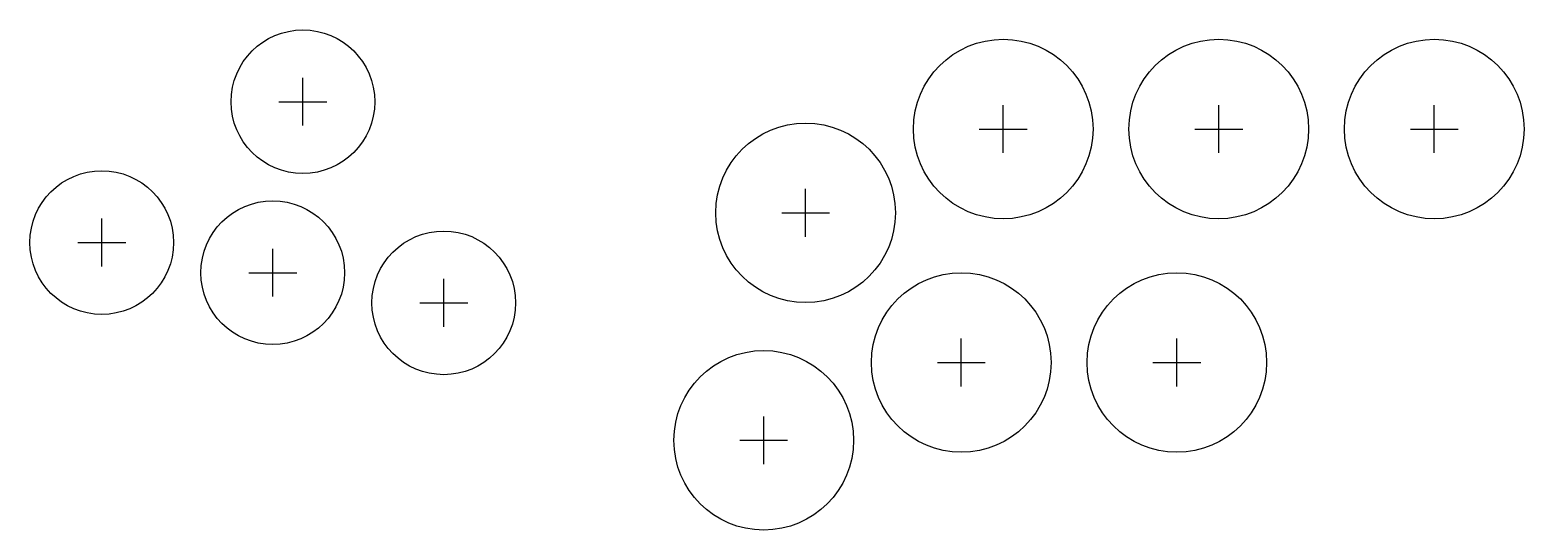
# Model space of a CAD drawing. Header units: millimetres. Extents: x -41 to 209, y -43 to 41.
import ezdxf

# ---------------------------------------------------------------- set-up
doc = ezdxf.new("R2010")
doc.units = ezdxf.units.MM
for name, color, linetype in [('BUTTONS_24', 1, 'Continuous'), ('BUTTONS_30', 5, 'Continuous'), ('REFERENCE', 8, 'Continuous')]:
    doc.layers.add(name, color=color, linetype=linetype)

msp = doc.modelspace()

# ---------------------------------------------------------------- linework, layer by layer
at = {"layer": 'BUTTONS_24'}
for centre in [(5.0358, 28.5594), (-28.5594, 5.0358), (0, 0), (28.5594, -5.0358)]:
    msp.add_circle(centre, 12, dxfattribs=at)
at = {"layer": 'BUTTONS_30'}
for centre in [(122, 24), (158, 24), (194, 24), (89, 10), (115, -15), (151, -15), (82, -28)]:
    msp.add_circle(centre, 15, dxfattribs=at)
at = {"layer": 'REFERENCE'}
for p, q in [((5.0358, 24.5594), (5.0358, 32.5594)), ((1.0358, 28.5594), (9.0358, 28.5594)), ((122, 20), (122, 28)), ((158, 20), (158, 28)), ((194, 20), (194, 28)), ((118, 24), (126, 24)), ((154, 24), (162, 24)), ((190, 24), (198, 24)), ((89, 6), (89, 14)), ((85, 10), (93, 10)), ((-28.5594, 1.0358), (-28.5594, 9.0358)), ((-32.5594, 5.0358), (-24.5594, 5.0358)), ((0, -4), (0, 4)), ((-4, 0), (4, 0)), ((28.5594, -9.0358), (28.5594, -1.0358)), ((24.5594, -5.0358), (32.5594, -5.0358)), ((115, -19), (115, -11)), ((151, -19), (151, -11)), ((111, -15), (119, -15)), ((147, -15), (155, -15)), ((82, -32), (82, -24)), ((78, -28), (86, -28))]:
    msp.add_line(p, q, dxfattribs=at)

doc.saveas('drawing.dxf')
